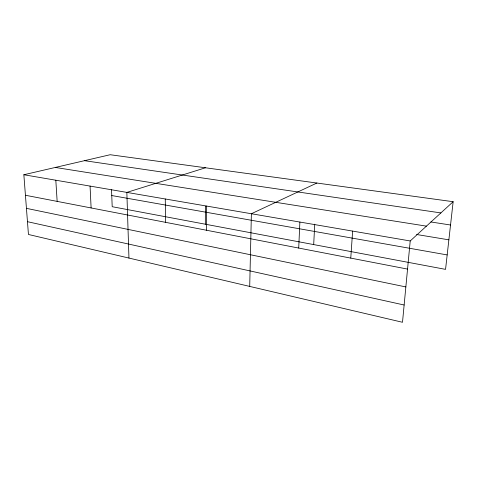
<?xml version="1.0" encoding="UTF-8"?>
<svg xmlns="http://www.w3.org/2000/svg" width="477" height="477" viewBox="0 0 477 477"><rect width="100%" height="100%" fill="white"/><g stroke="black" fill="none" stroke-linecap="round" stroke-linejoin="round"><path stroke-width="0.72" d="M205.337 224.214L205.378 206.183M206.577 230.26L206.654 206.076M249.709 286.415L251.385 213.738L316.859 183.037M298.715 248.058L299.878 222.049M313.693 244.582L314.742 224.184M350.768 258.117L352.628 231.089M453.15 201.705L410.214 240.963L402.499 322.279L28.447 234.475L23.85 174.743L110.181 154.721L453.15 201.705L445.554 269.368L112.196 206.708L111.535 189.733M205.48 167.779L126.852 192.398L128.957 258.069M84.501 160.677L440.885 212.921M430.85 221.966L450.532 225.007M55.296 167.451L426.426 226.14M416.546 234.487L448.869 239.842M23.85 174.743L410.214 240.963M111.761 195.546L447.176 254.927M25.43 195.26L407.549 269.088M26.438 208.354L405.855 286.933M27.463 221.686L404.138 305.012M55.815 180.223L57.151 201.389M90.064 186.09L91.113 207.948M165.263 198.981L165.62 222.348"/></g></svg>
